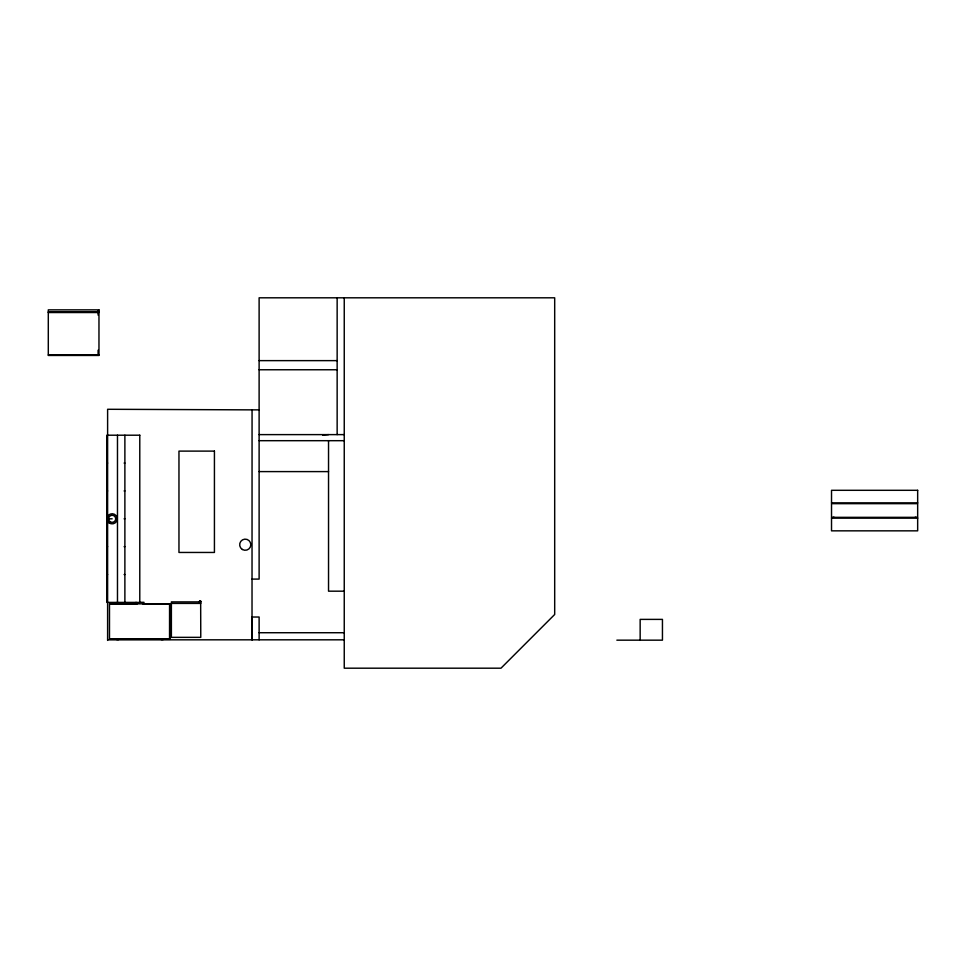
<?xml version="1.0" encoding="UTF-8"?>
<svg xmlns="http://www.w3.org/2000/svg" width="966" height="966" viewBox="0 0 966 966"><rect width="100%" height="100%" fill="white"/><g stroke="black" fill="none" stroke-linecap="round" stroke-linejoin="round"><path stroke-width="1.45" d="M252.066 629.687L252.017 639.818L252.066 409.862L107.612 409.282L107.612 640.41M161.733 603.847L163.761 603.847M109.798 604.257L137.015 604.052M834.093 517.293L833.078 517.293M916.179 517.293L915.164 517.293M169.545 638.804L169.569 604.354M322.62 435.123L328.537 434.615M48.3 311.885L98.967 311.885M48.3 312.537L98.967 312.537M48.3 354.945L98.967 354.945M259.117 360.632L337.146 360.632M259.117 369.761L337.146 369.761M252.066 409.862L259.117 409.862M259.117 434.615L344.246 434.615M259.117 440.689L344.246 440.689M106.84 463.076L107.612 463.076M124.107 463.076L124.88 463.076M259.117 471.601L328.537 471.601M106.84 490.945L107.612 490.945M124.107 490.945L124.88 490.945M831.557 502.9L917.7 502.9M832.571 503.66L916.686 503.66M832.571 517.341L916.686 517.341M831.557 518.102L917.7 518.102M106.84 518.814L112.165 518.814M124.107 518.814L124.88 518.814M106.84 546.671L107.612 546.671M124.107 546.671L124.88 546.671M106.84 574.541L107.612 574.541M124.107 574.541L124.88 574.541M252.066 579.093L259.117 579.093L259.117 297.806L554.689 297.806L554.689 614.485L500.992 668.194L344.246 668.194L344.246 297.806M344.246 591.18L328.537 591.18L328.537 440.689M199.564 601.25L200.662 601.25M199.564 601.77L200.662 601.77M200.771 601.89L171.38 601.89L171.38 637.355L200.771 637.355L200.662 601.033L199.564 601.009L199.564 602.53M199.564 602.023L200.662 602.023M140.01 602.325L143.958 602.325L143.958 603.847M171.38 603.412L200.771 603.412M116.753 603.726L115.751 603.847M118.432 603.726L120.979 603.726M142.98 604.052L170.016 604.173L169.98 638.924L109.931 639.069M252.017 617.02L259.117 617.02L259.117 639.818M259.117 632.73L344.246 632.73M116.681 639.564L118.697 639.564M161.165 639.564L163.194 639.564M107.612 639.818L344.246 639.818M616.851 640.168L662.447 640.168L662.447 619.387L640.156 619.387L640.156 640.168M337.146 297.806L337.146 434.615M252.198 617.02L252.198 639.818M136.049 602.325L136.049 603.847M124.88 435.207L124.88 602.41M118.166 603.847L117.007 603.847M117.478 435.207L117.478 602.41M115.461 603.847L114.302 603.847M98.109 310.714L98.109 315.121M98.109 350.187L98.109 354.594M98.967 309.857L48.3 309.857L48.3 355.452L98.967 355.452L98.967 309.857M139.78 435.207L106.84 435.207L106.84 602.41L139.78 602.41L139.78 435.207M214.428 451.11L178.964 451.11L178.964 552.455L214.428 552.455L214.428 451.11M917.664 490.305L831.521 490.305L831.521 530.841L917.664 530.841L917.664 490.305M170.294 603.847L109.484 603.847L109.484 639.311L170.294 639.311L170.294 603.847M242.369 549.485A5.579 5.579 0 0 0 250.822 544.812A5.579 5.579 0 0 0 242.551 539.825A5.579 5.579 0 0 0 242.369 549.485M110.39 521.881A3.55 3.55 0 0 0 115.703 518.814A3.55 3.55 0 0 0 110.39 515.735A3.55 3.55 0 0 0 110.39 521.881M109.049 522.811A5.072 5.072 0 0 0 117.176 519.503A5.072 5.072 0 0 0 110.245 514.117A5.072 5.072 0 0 0 109.049 522.811"/></g></svg>
